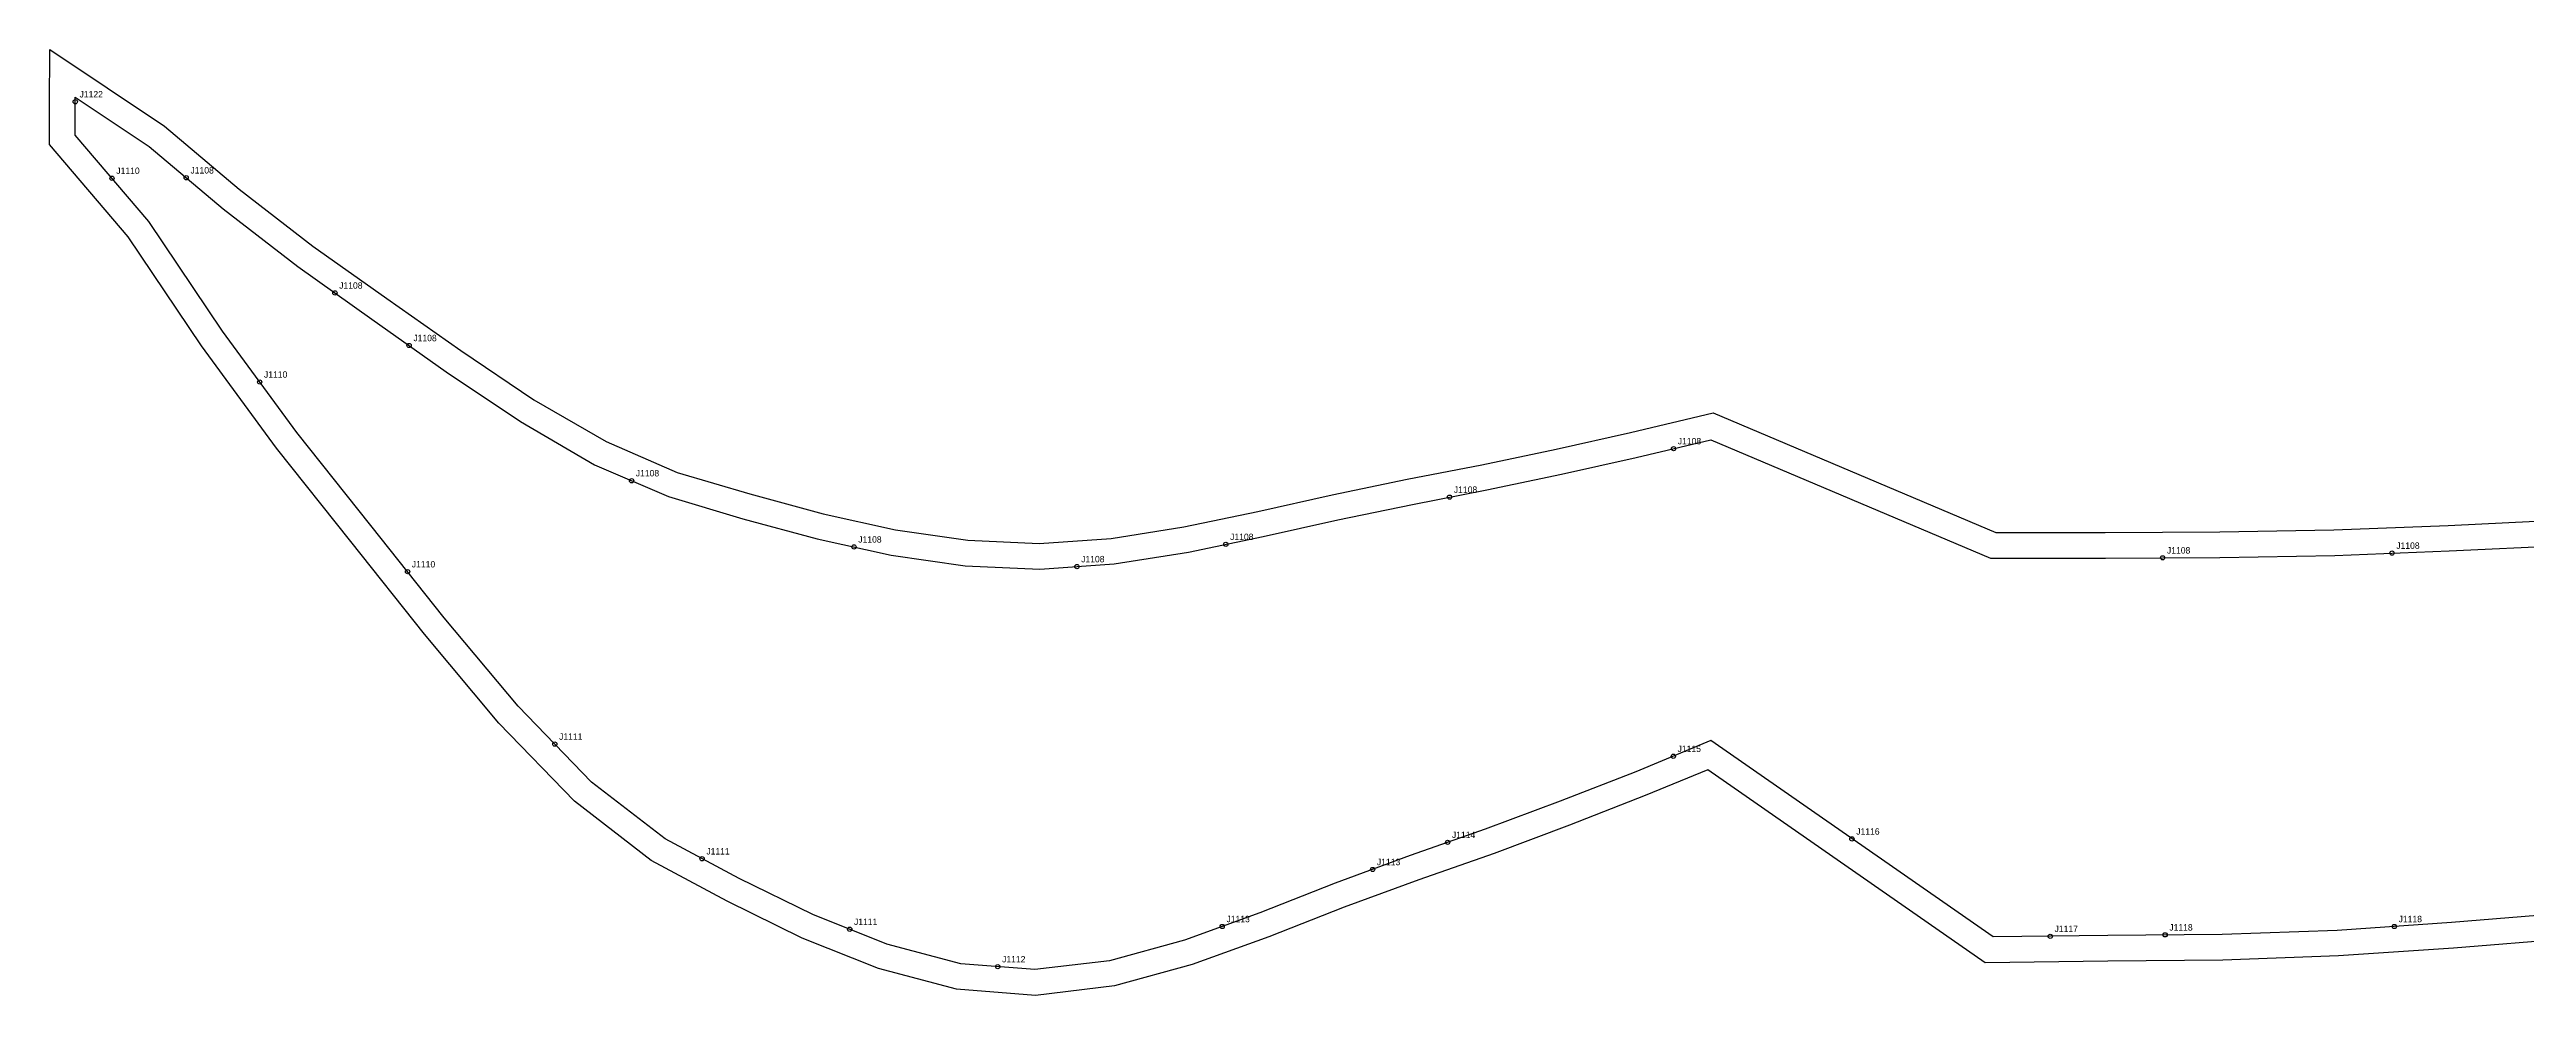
# Model space of a CAD drawing. Header units: millimetres. Extents: x -12 to 2306, y -420 to 26.
# Drawn here: x -12 to 1147, y -420 to 22 of the extents above; entities that cross this region are included whole.
import ezdxf

# ---------------------------------------------------------------- set-up
doc = ezdxf.new("R2010")
doc.units = ezdxf.units.MM
for name, color, linetype in [('CUT', 1, 'Continuous'), ('LABEL', 7, 'Continuous'), ('NOTCH', 2, 'Continuous'), ('SEW', 5, 'Continuous')]:
    doc.layers.add(name, color=color, linetype=linetype)

msp = doc.modelspace()

# ---------------------------------------------------------------- linework, layer by layer
at = {"layer": 'CUT'}
msp.add_lwpolyline([(1166.7, -393.9), (1112.9, -398.4), (1059, -402), (1005, -403.9), (951.2, -404.4), (893.7, -405.2), (763.9, -314.8), (734.7, -326.9), (699.2, -340.8), (663.9, -354), (628.7, -366.3), (593.8, -379.1), (558.5, -393), (522.7, -406), (486.3, -416), (449.4, -420.5), (412.3, -417.5), (375.9, -407.9), (340.2, -393.6), (305.1, -376.4), (269.5, -357.3), (233.6, -329.6), (198.2, -293), (163.4, -251.3), (128.9, -207.9), (94.1, -164.3), (59.1, -116.4), (24.8, -65.4), (-12, -22.1), (-12, -14.8), (-12, -11.5), (-12, -8), (-12, -4.1), (-11.9, 22.4), (-11.9, 22.4), (41.8, -13.5), (76.7, -43), (111.2, -69.7), (145.8, -94.2), (180.4, -118.6), (214.6, -141.7), (248.4, -161.2), (281.7, -175.6), (315.6, -185.7), (349.9, -195), (383.9, -202.5), (417.6, -207.4), (451.1, -208.9), (484.7, -206.5), (518.8, -201.1), (553.3, -193.9), (588.2, -186.1), (623.3, -178.8), (658.2, -172), (693, -164.7), (727.8, -156.9), (766.4, -147.8), (898.7, -203.8), (949.9, -203.7), (1003.5, -203.5), (1056.9, -202.5), (1110.4, -200.4), (1164, -197.8)], dxfattribs=at)
at = {"layer": 'NOTCH'}
for centre in [(0, -2.1), (17.2, -37.9), (51.9, -37.7), (121.5, -91.6), (156.2, -116.2), (86.3, -133.3), (747.9, -164.5), (260.3, -179.5), (643.1, -187.2), (538.4, -209.3), (364.4, -210.5), (468.7, -219.7), (976.8, -215.6), (1084.1, -213.4), (155.5, -222.1), (224.4, -302.8), (747.8, -308.5), (831.4, -347.2), (293.3, -356.5), (642.2, -348.8), (607.1, -361.5), (362.4, -389.5), (536.7, -388.2), (924.2, -392.8), (977.9, -392.1), (1085.2, -388.2), (431.7, -407)]:
    msp.add_circle(centre, 1, dxfattribs=at)
at = {"layer": 'SEW'}
msp.add_lwpolyline([(1165.6, -382), (1112, -386.4), (1058.4, -390), (1004.7, -391.9), (951.1, -392.4), (897.4, -393.1), (765.4, -301.2), (730.2, -315.8), (694.9, -329.6), (659.8, -342.7), (624.7, -355), (589.5, -367.9), (554.3, -381.8), (519.1, -394.6), (484, -404.2), (449.1, -408.4), (414.4, -405.6), (379.7, -396.5), (345.1, -382.6), (310.6, -365.7), (276.1, -347.2), (241.6, -320.6), (207.2, -285), (172.7, -243.7), (138.3, -200.4), (103.7, -157), (68.9, -109.5), (34.4, -58.2), (0, -17.7), (0, -14.8), (0, -11.6), (0, -8), (0, -4.1), (0, 0), (34.6, -23.1), (69.2, -52.3), (104.1, -79.3), (138.8, -103.9), (173.6, -128.5), (208.3, -151.8), (243, -172), (277.6, -186.9), (312.4, -197.3), (347.1, -206.7), (381.8, -214.3), (416.5, -219.4), (451.3, -220.9), (486.1, -218.4), (520.9, -212.9), (555.8, -205.7), (590.8, -197.8), (625.7, -190.6), (660.6, -183.7), (695.5, -176.4), (730.4, -168.6), (765.4, -160.4), (896.3, -215.8), (950, -215.7), (1003.6, -215.5), (1057.3, -214.5), (1110.9, -212.4), (1164.6, -209.8)], dxfattribs=at)

# ---------------------------------------------------------------- texts
at = {"layer": 'LABEL'}
for s, p in [('J1122', (2, -0.1)), ('J1110', (19.2, -35.9)), ('J1108', (53.9, -35.7)), ('J1108', (123.5, -89.6)), ('J1108', (158.2, -114.2)), ('J1110', (88.3, -131.3)), ('J1108', (749.9, -162.5)), ('J1108', (262.3, -177.5)), ('J1108', (645.1, -185.2)), ('J1108', (366.4, -208.5)), ('J1108', (540.4, -207.3)), ('J1108', (1086.1, -211.4)), ('J1110', (157.5, -220.1)), ('J1108', (470.7, -217.7)), ('J1108', (978.8, -213.6)), ('J1111', (226.4, -300.8)), ('J1115', (749.8, -306.5)), ('J1114', (644.2, -346.8)), ('J1116', (833.4, -345.2)), ('J1111', (295.3, -354.5)), ('J1113', (609.1, -359.5)), ('J1111', (364.4, -387.5)), ('J1113', (538.7, -386.2)), ('J1117', (926.2, -390.8)), ('J1118', (979.9, -390.1)), ('J1118', (1087.2, -386.2)), ('J1112', (433.7, -405))]:
    msp.add_text(s, height=3, dxfattribs=at).set_placement(p)

doc.saveas('drawing.dxf')
